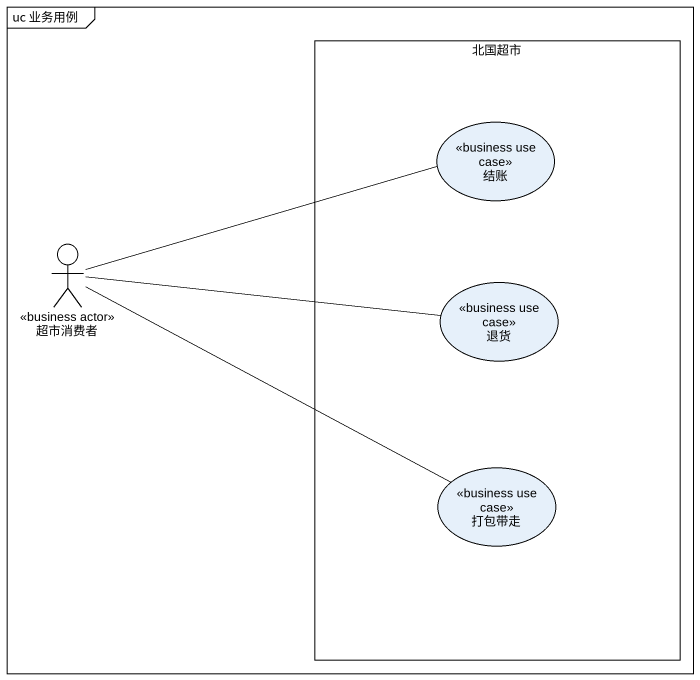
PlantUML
@startuml
mainframe uc 业务用例
rectangle 北国超市 {
  usecase 结账 <<business use case>>
  usecase 退货 <<business use case>>
  usecase 打包带走 <<business use case>>
}
actor 超市消费者 <<business actor>>
超市消费者 -right- 结账
超市消费者 -right- 退货
超市消费者 -right- 打包带走
@enduml
